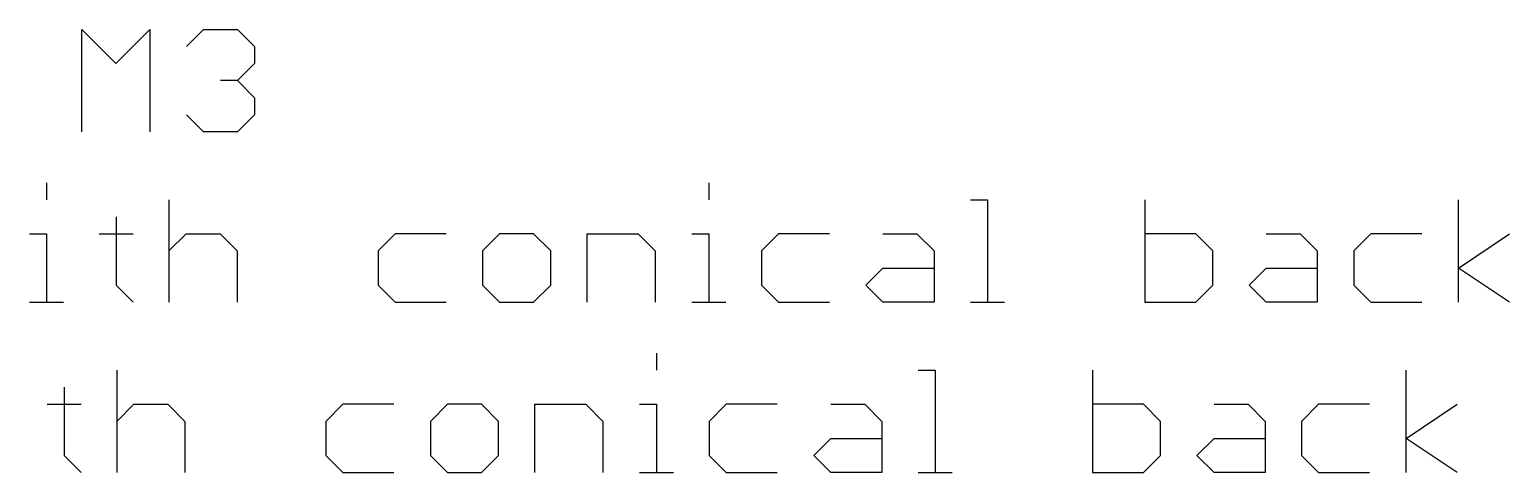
# Model space of a CAD drawing. Extents: x -21 to 70, y -29 to 126.
# Drawn here: x 37.7 to 70.29, y -28.62 to -18.88 of the extents above; entities that cross this region are included whole.
import ezdxf

# ---------------------------------------------------------------- set-up
doc = ezdxf.new("R2010")
doc.units = 0
doc.header["$MEASUREMENT"] = 0
doc.layers.add('114', color=253, linetype='CONTINUOUS', true_color=0xadadad)

msp = doc.modelspace()

# ---------------------------------------------------------------- linework, layer by layer
at = {"layer": '114'}
for p, q in [((38.8519, -21.123), (38.8519, -18.8751)), ((38.8519, -18.8751), (39.6012, -19.6244)), ((39.6012, -19.6244), (40.3505, -18.8751)), ((40.3505, -18.8751), (40.3505, -21.123)), ((41.1539, -19.2497), (41.5286, -18.8751)), ((41.5286, -18.8751), (42.2779, -18.8751)), ((42.2779, -18.8751), (42.6525, -19.2497)), ((42.6525, -19.2497), (42.6525, -19.6244)), ((42.6525, -19.6244), (42.2779, -19.999)), ((42.2779, -19.999), (41.9032, -19.999)), ((42.2779, -19.999), (42.6525, -20.3737)), ((42.6525, -20.3737), (42.6525, -20.7483)), ((41.5286, -21.123), (41.1539, -20.7483)), ((42.6525, -20.7483), (42.2779, -21.123)), ((42.2779, -21.123), (41.5286, -21.123)), ((38.0756, -22.2504), (38.0756, -22.6251)), ((52.6547, -22.2504), (52.6547, -22.6251)), ((40.7702, -22.6251), (40.7702, -24.873)), ((58.4186, -22.6251), (58.7933, -22.6251)), ((58.7933, -22.6251), (58.7933, -24.873)), ((62.2553, -22.6251), (62.2553, -24.873)), ((69.1612, -24.873), (69.1612, -22.6251)), ((39.6103, -22.9997), (39.6103, -24.4983)), ((37.701, -23.3744), (38.0756, -23.3744)), ((38.0756, -23.3744), (38.0756, -24.873)), ((39.2356, -23.3744), (39.9849, -23.3744)), ((40.7702, -23.749), (41.1449, -23.3744)), ((41.1449, -23.3744), (41.8942, -23.3744)), ((41.8942, -23.3744), (42.2689, -23.749)), ((45.7488, -23.3744), (45.3742, -23.749)), ((46.8728, -23.3744), (45.7488, -23.3744)), ((48.0508, -23.3744), (47.6761, -23.749)), ((48.8001, -23.3744), (48.0508, -23.3744)), ((49.1748, -23.749), (48.8001, -23.3744)), ((49.9781, -24.873), (49.9781, -23.3744)), ((49.9781, -23.3744), (51.1021, -23.3744)), ((51.1021, -23.3744), (51.4767, -23.749)), ((52.2801, -23.3744), (52.6547, -23.3744)), ((52.6547, -23.3744), (52.6547, -24.873)), ((54.1894, -23.3744), (53.8147, -23.749)), ((55.3133, -23.3744), (54.1894, -23.3744)), ((56.4913, -23.3744), (57.2406, -23.3744)), ((57.2406, -23.3744), (57.6153, -23.749)), ((63.3792, -23.3744), (62.2553, -23.3744)), ((63.7539, -23.749), (63.3792, -23.3744)), ((64.9319, -23.3744), (65.6812, -23.3744)), ((65.6812, -23.3744), (66.0558, -23.749)), ((67.2338, -23.3744), (66.8592, -23.749)), ((68.3578, -23.3744), (67.2338, -23.3744)), ((69.1612, -24.1237), (70.2851, -23.3744)), ((42.2689, -23.749), (42.2689, -24.873)), ((45.3742, -23.749), (45.3742, -24.4983)), ((47.6761, -23.749), (47.6761, -24.4983)), ((49.1748, -24.4983), (49.1748, -23.749)), ((51.4767, -23.749), (51.4767, -24.873)), ((53.8147, -23.749), (53.8147, -24.4983)), ((57.6153, -23.749), (57.6153, -24.873)), ((63.7539, -24.4983), (63.7539, -23.749)), ((66.0558, -23.749), (66.0558, -24.873)), ((66.8592, -23.749), (66.8592, -24.4983)), ((56.1167, -24.4983), (56.4913, -24.1237)), ((56.4913, -24.1237), (57.6153, -24.1237)), ((64.5572, -24.4983), (64.9319, -24.1237)), ((64.9319, -24.1237), (66.0558, -24.1237)), ((70.2851, -24.873), (69.1612, -24.1237)), ((39.6103, -24.4983), (39.9849, -24.873)), ((45.3742, -24.4983), (45.7488, -24.873)), ((47.6761, -24.4983), (48.0508, -24.873)), ((48.8001, -24.873), (49.1748, -24.4983)), ((53.8147, -24.4983), (54.1894, -24.873)), ((56.4913, -24.873), (56.1167, -24.4983)), ((63.3792, -24.873), (63.7539, -24.4983)), ((64.9319, -24.873), (64.5572, -24.4983)), ((66.8592, -24.4983), (67.2338, -24.873)), ((37.701, -24.873), (38.4503, -24.873)), ((45.7488, -24.873), (46.8728, -24.873)), ((48.0508, -24.873), (48.8001, -24.873)), ((52.2801, -24.873), (53.0294, -24.873)), ((54.1894, -24.873), (55.3133, -24.873)), ((57.6153, -24.873), (56.4913, -24.873)), ((58.4186, -24.873), (59.168, -24.873)), ((62.2553, -24.873), (63.3792, -24.873)), ((66.0558, -24.873), (64.9319, -24.873)), ((67.2338, -24.873), (68.3578, -24.873)), ((51.5037, -26.0004), (51.5037, -26.3751)), ((39.6193, -26.3751), (39.6193, -28.623)), ((57.2677, -26.3751), (57.6423, -26.3751)), ((57.6423, -26.3751), (57.6423, -28.623)), ((61.1043, -26.3751), (61.1043, -28.623)), ((68.0102, -28.623), (68.0102, -26.3751)), ((38.4593, -26.7497), (38.4593, -28.2483)), ((38.0846, -27.1244), (38.8339, -27.1244)), ((39.6193, -27.499), (39.9939, -27.1244)), ((39.9939, -27.1244), (40.7432, -27.1244)), ((40.7432, -27.1244), (41.1179, -27.499)), ((44.5978, -27.1244), (44.2232, -27.499)), ((45.7218, -27.1244), (44.5978, -27.1244)), ((46.8998, -27.1244), (46.5252, -27.499)), ((47.6491, -27.1244), (46.8998, -27.1244)), ((48.0238, -27.499), (47.6491, -27.1244)), ((48.8271, -28.623), (48.8271, -27.1244)), ((48.8271, -27.1244), (49.9511, -27.1244)), ((49.9511, -27.1244), (50.3257, -27.499)), ((51.1291, -27.1244), (51.5037, -27.1244)), ((51.5037, -27.1244), (51.5037, -28.623)), ((53.0384, -27.1244), (52.6637, -27.499)), ((54.1623, -27.1244), (53.0384, -27.1244)), ((55.3404, -27.1244), (56.0897, -27.1244)), ((56.0897, -27.1244), (56.4643, -27.499)), ((62.2282, -27.1244), (61.1043, -27.1244)), ((62.6029, -27.499), (62.2282, -27.1244)), ((63.7809, -27.1244), (64.5302, -27.1244)), ((64.5302, -27.1244), (64.9048, -27.499)), ((66.0829, -27.1244), (65.7082, -27.499)), ((67.2068, -27.1244), (66.0829, -27.1244)), ((68.0102, -27.8737), (69.1341, -27.1244)), ((41.1179, -27.499), (41.1179, -28.623)), ((44.2232, -27.499), (44.2232, -28.2483)), ((46.5252, -27.499), (46.5252, -28.2483)), ((48.0238, -28.2483), (48.0238, -27.499)), ((50.3257, -27.499), (50.3257, -28.623)), ((52.6637, -27.499), (52.6637, -28.2483)), ((56.4643, -27.499), (56.4643, -28.623)), ((62.6029, -28.2483), (62.6029, -27.499)), ((64.9048, -27.499), (64.9048, -28.623)), ((65.7082, -27.499), (65.7082, -28.2483)), ((54.9657, -28.2483), (55.3404, -27.8737)), ((55.3404, -27.8737), (56.4643, -27.8737)), ((63.4062, -28.2483), (63.7809, -27.8737)), ((63.7809, -27.8737), (64.9048, -27.8737)), ((69.1341, -28.623), (68.0102, -27.8737)), ((38.4593, -28.2483), (38.8339, -28.623)), ((44.2232, -28.2483), (44.5978, -28.623)), ((46.5252, -28.2483), (46.8998, -28.623)), ((47.6491, -28.623), (48.0238, -28.2483)), ((52.6637, -28.2483), (53.0384, -28.623)), ((55.3404, -28.623), (54.9657, -28.2483)), ((62.2282, -28.623), (62.6029, -28.2483)), ((63.7809, -28.623), (63.4062, -28.2483)), ((65.7082, -28.2483), (66.0829, -28.623)), ((44.5978, -28.623), (45.7218, -28.623)), ((46.8998, -28.623), (47.6491, -28.623)), ((51.1291, -28.623), (51.8784, -28.623)), ((53.0384, -28.623), (54.1623, -28.623)), ((56.4643, -28.623), (55.3404, -28.623)), ((57.2677, -28.623), (58.017, -28.623)), ((61.1043, -28.623), (62.2282, -28.623)), ((64.9048, -28.623), (63.7809, -28.623)), ((66.0829, -28.623), (67.2068, -28.623))]:
    msp.add_line(p, q, dxfattribs=at)

doc.saveas('drawing.dxf')
